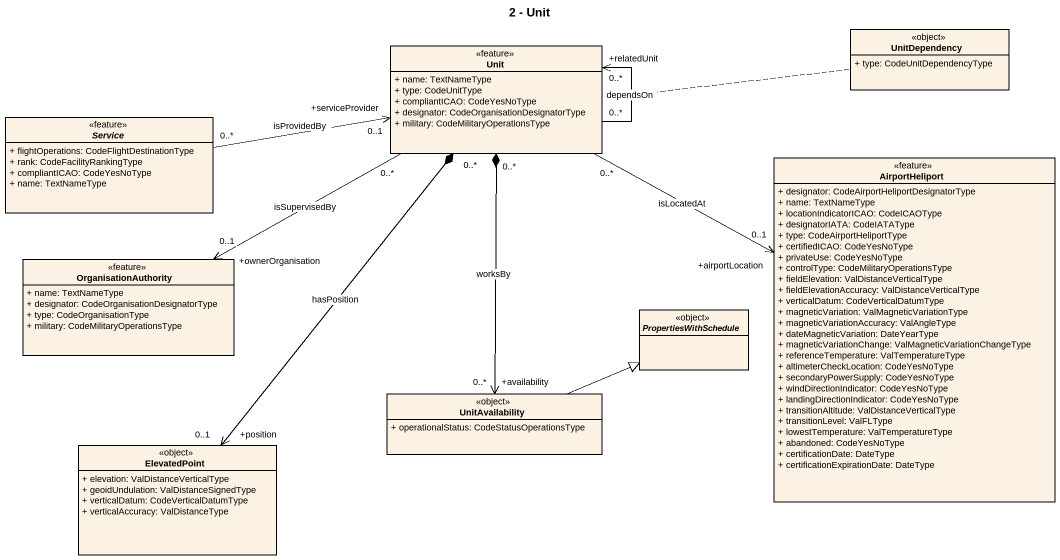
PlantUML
@startuml
title 2 - Unit
hide circle
hide empty members
skinparam classAttributeIconSize 0
class Unit <<feature>> {
  + name: TextNameType
  + type: CodeUnitType
  + compliantICAO: CodeYesNoType
  + designator: CodeOrganisationDesignatorType
  + military: CodeMilitaryOperationsType
}
class UnitDependency <<object>> {
  + type: CodeUnitDependencyType
}
abstract class Service <<feature>> {
  + flightOperations: CodeFlightDestinationType
  + rank: CodeFacilityRankingType
  + compliantICAO: CodeYesNoType
  + name: TextNameType
}
class AirportHeliport <<feature>> {
  + designator: CodeAirportHeliportDesignatorType
  + name: TextNameType
  + locationIndicatorICAO: CodeICAOType
  + designatorIATA: CodeIATAType
  + type: CodeAirportHeliportType
  + certifiedICAO: CodeYesNoType
  + privateUse: CodeYesNoType
  + controlType: CodeMilitaryOperationsType
  + fieldElevation: ValDistanceVerticalType
  + fieldElevationAccuracy: ValDistanceVerticalType
  + verticalDatum: CodeVerticalDatumType
  + magneticVariation: ValMagneticVariationType
  + magneticVariationAccuracy: ValAngleType
  + dateMagneticVariation: DateYearType
  + magneticVariationChange: ValMagneticVariationChangeType
  + referenceTemperature: ValTemperatureType
  + altimeterCheckLocation: CodeYesNoType
  + secondaryPowerSupply: CodeYesNoType
  + windDirectionIndicator: CodeYesNoType
  + landingDirectionIndicator: CodeYesNoType
  + transitionAltitude: ValDistanceVerticalType
  + transitionLevel: ValFLType
  + lowestTemperature: ValTemperatureType
  + abandoned: CodeYesNoType
  + certificationDate: DateType
  + certificationExpirationDate: DateType
}
class OrganisationAuthority <<feature>> {
  + name: TextNameType
  + designator: CodeOrganisationDesignatorType
  + type: CodeOrganisationType
  + military: CodeMilitaryOperationsType
}
abstract class PropertiesWithSchedule <<object>>
class UnitAvailability <<object>> {
  + operationalStatus: CodeStatusOperationsType
}
class ElevatedPoint <<object>> {
  + elevation: ValDistanceVerticalType
  + geoidUndulation: ValDistanceSignedType
  + verticalDatum: CodeVerticalDatumType
  + verticalAccuracy: ValDistanceType
}
Unit "0..*" --> "+relatedUnit\n0..*" Unit : dependsOn
(Unit, Unit) .. UnitDependency
Unit "+serviceProvider\n0..1" <-left- "0..*" Service : isProvidedBy
Unit "0..*" -left-> "+ownerOrganisation\n0..1" OrganisationAuthority : isSupervisedBy
Unit "0..*" *--> "+availability\n0..*" UnitAvailability : worksBy
Unit "0..*" *--> "+position\n0..1" ElevatedPoint : hasPosition
AirportHeliport "+airportLocation\n0..1" <-left- "0..*" Unit : isLocatedAt
UnitAvailability -right-|> PropertiesWithSchedule
@enduml
